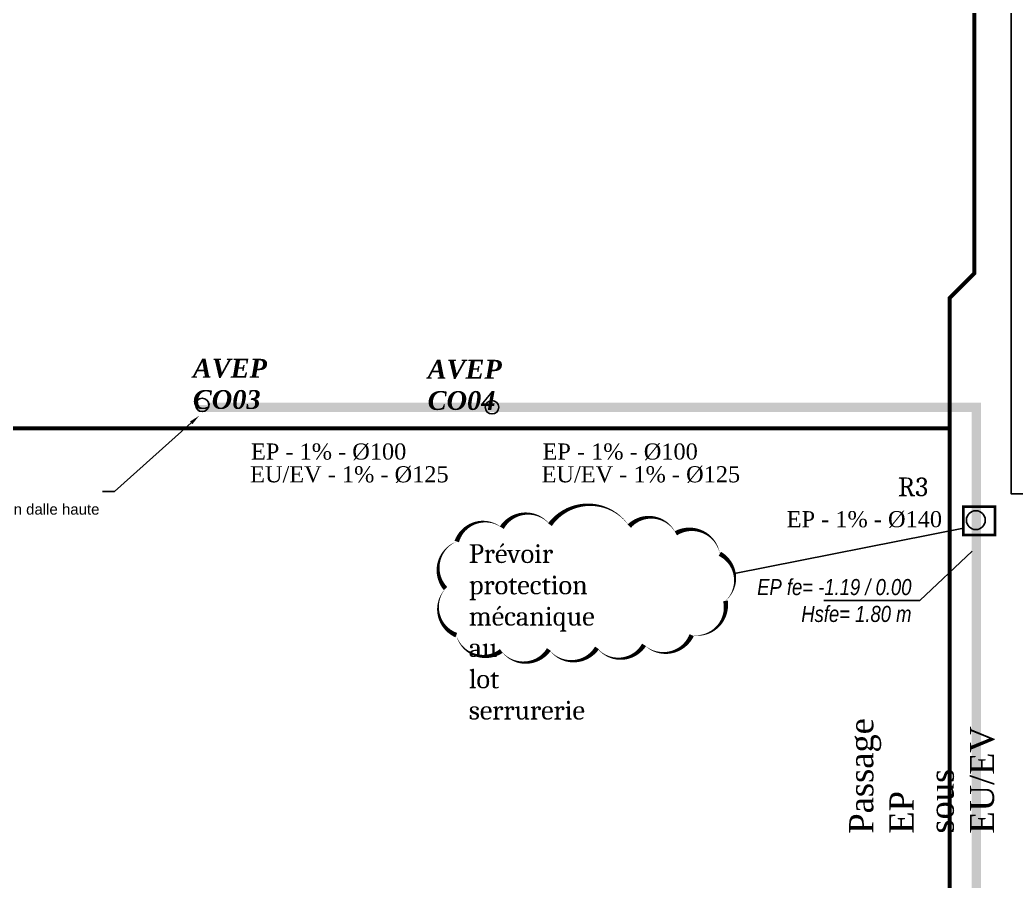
# Model space of a CAD drawing. Extents: x -2795338 to 3769695, y -3516596 to 3048438.
# Drawn here: x 475433 to 482858, y -352053 to -345635 of the extents above; entities that cross this region are included whole.
import ezdxf
from ezdxf import colors
from ezdxf.entities.mleader import LeaderData, LeaderLine
from ezdxf.math import Vec2, Vec3

# ---------------------------------------------------------------- set-up
doc = ezdxf.new("R2010")
doc.units = 0
doc.linetypes.add('prlm_ep', pattern=[2.5, 1.25, -0.25, 0.25, -0.25, 0.25, -0.25])
doc.linetypes.add('prlm_eu', pattern=[2, 1.25, -0.25, 0.25, -0.25])
doc.layers.add('_GAZELEC-RESERVATION', color=1, linetype='Continuous', lineweight=18)
for name, color, linetype in [('prlm-EAU-EP', 141, 'Continuous'), ('prlm-EAU-EPEXT', 145, 'Continuous'), ('prlm-EAU-EUEV', 25, 'Continuous'), ('prlm-MOD', 64, 'Continuous')]:
    doc.layers.add(name, color=color, linetype=linetype)
doc.layers.add('prlm-ZEROPLOT', color=254, linetype='Continuous', plot=False)
doc.styles.add('prlm-eau-ep', font='timesbi.ttf', dxfattribs={"height": 18})
doc.styles.add('prlm-eau-euev', font='pala.ttf', dxfattribs={"height": 18})
doc.styles.add('prlm-mod', font='cambriaz.ttf', dxfattribs={"height": 18})
doc.styles.get("Standard").update_dxf_attribs({"font": 'arial.ttf'})
doc.dimstyles.new('ISO-25', dxfattribs={"dimtxt": 2.5, "dimasz": 2.5, "dimexe": 1.25, "dimexo": 0.625, "dimtad": 1, "dimtxsty": 'Standard', "dimcen": 2.5, "dimadec": 0, "dimazin": 0, "dimtfac": 1, "dimtmove": 0, "dimatfit": 3, "dimfxl": 1, "dimarcsym": 0})

# ---------------------------------------------------------------- blocks, each defined once
blk = doc.blocks.new('xi.ep')
at = {"layer": 'prlm-EAU-EP', "color": 0, "linetype": 'ByBlock', "lineweight": -2}
blk.add_circle((0, 0), 5, dxfattribs=at)
blk = doc.blocks.new('xi.epext')
at = {"layer": 'prlm-EAU-EPEXT', "color": 0, "linetype": 'ByBlock', "lineweight": -2}
blk.add_circle((0, 0), 5, dxfattribs=at)

msp = doc.modelspace()

# ---------------------------------------------------------------- linework, layer by layer
msp.add_circle((487178.691, -234079.124), 3282516.798)
at = {"layer": 'prlm-EAU-EP', "linetype": 'prlm_ep', "ltscale": 20, "const_width": 70, "flags": 128}
for points in [[(476791.45, -348503.681), (476791.381, -348521.623), (482561.709, -348521.623), (482561.709, -349362.974)], [(476721.457, -362216.965), (482561.709, -362216.965), (482561.709, -349362.974)]]:
    msp.add_lwpolyline(points, dxfattribs=at)
at = {"layer": 'prlm-EAU-EUEV', "linetype": 'prlm_eu', "ltscale": 50, "const_width": 30, "flags": 128}
for points in [[(469505.061, -361733.224), (470906.858, -363135.021), (482362.869, -363135.021), (482362.869, -347706.474), (482546.325, -347523.018), (482546.325, -342353.632)], [(470143.262, -349272.105), (472746.952, -349272.105), (473339.951, -348679.106), (482362.869, -348679.106)]]:
    msp.add_lwpolyline(points, dxfattribs=at)
at = {"layer": 'prlm-MOD'}
msp.add_lwpolyline([(479383.222, -349396.168, 0, 35, 0.52056705), (479024.62, -349419.047, 0, 35, 0.52056705), (479024.62, -349419.047, 0, 35, 0.52056705), (478688.908, -349522.001, 0, 35, 0.52056705), (478688.908, -349522.001, 0, 35, 0.52056705), (478604.98, -349872.811, 0, 35, 0.52056705), (478604.98, -349872.811, 0, 35, 0.52056705), (478685.093, -350219.807, 0, 35, 0.52056705), (478685.093, -350219.807, 0, 35, 0.52056705), (479020.805, -350338.014, 0, 35, 0.52056705), (479020.805, -350338.014, 0, 35, 0.52056705), (479375.592, -350326.575, 0, 35, 0.52056705), (479375.592, -350326.575, 0, 35, 0.52056705), (479734.194, -350315.135, 0, 35, 0.52056705), (479734.194, -350315.135, 0, 35, 0.52056705), (480085.166, -350292.256, 0, 35, 0.52056705), (480085.166, -350292.256, 0, 35, 0.52056705), (480439.953, -350219.807, 0, 35, 0.52056705), (480439.953, -350219.807, 0, 35, 0.52056705), (480691.737, -349964.326, 0, 35, 0.52056705), (480691.737, -349964.326, 0, 35, 0.52056705), (480649.773, -349613.517, 0, 35, 0.52056705), (480649.773, -349613.517, 0, 35, 0.52056705), (480321.691, -349460.991, 0, 35, 0.52056705), (480321.691, -349460.991, 0, 35, 0.52056705), (479974.534, -349407.607, 0, 35, 0.52056705), (479974.534, -349407.607, 0, 35, 0.52056705)], format="xyseb", close=True, dxfattribs=at)
at = {"layer": 'prlm-MOD', "const_width": 20}
msp.add_lwpolyline([(482466.002, -349263.488), (482701.589, -349263.488), (482701.589, -349474.043), (482466.002, -349474.043)], close=True, dxfattribs=at)
at = {"layer": 'prlm-MOD'}
msp.add_lwpolyline([(480759.449, -349761.546), (482466.002, -349422.139)], dxfattribs=at)
at = {"layer": 'prlm-ZEROPLOT'}
msp.add_lwpolyline([(476620.603, -340353.922), (482820.805, -340353.923), (482820.806, -333615.48), (497635.404, -333618.448), (497635.455, -349165.559), (482820.804, -349165.531), (482820.805, -342421.989), (476620.704, -342421.988)], close=True, dxfattribs=at)

# ---------------------------------------------------------------- block references
at = {"layer": 'prlm-EAU-EP', "xscale": 10, "yscale": 10, "zscale": 10}
for p in [(476791.45, -348503.681), (478951.638, -348521.623)]:
    msp.add_blockref('xi.ep', p, dxfattribs=at)
at = {"layer": 'prlm-EAU-EP', "ltscale": 25, "xscale": 14, "yscale": 14, "zscale": 14}
msp.add_blockref('xi.ep', (482558.151, -349362.974), dxfattribs=at)
at = {"layer": 'prlm-EAU-EPEXT', "xscale": 10, "yscale": 10, "zscale": 10}
for p in [(476791.45, -348503.681), (478951.638, -348521.623)]:
    msp.add_blockref('xi.epext', p, dxfattribs=at)

# ---------------------------------------------------------------- texts
at = {"layer": 'prlm-EAU-EP', "char_height": 120}
for s, insert, width, attachment_point, style in [('EP - 1% - %%C100', (477154.96, -348791.321), 1466.99872, 1, 'prlm-eau-euev'), ('EP - 1% - %%C100', (479327.838, -348791.321), 1466.99872, 1, 'prlm-eau-euev'), ('EP - 1% - %%C140', (481148.288, -349295.477), 1466.99872, 1, 'prlm-eau-euev'), ('\\pt1.8e+006;{\\fArial Narrow|b0|i1|c0|p34;EP fe= -1.19 / 0.00 Hsfe= 1.80 m}', (482078.432, -349962.513), 1363.17489, 6, 'prlm-eau-ep')]:
    msp.add_mtext(s, dxfattribs=dict(at, insert=insert, width=width, attachment_point=attachment_point, style=style))
at = {"layer": 'prlm-EAU-EP', "linetype": 'prlm_ep', "ltscale": 20, "insert": (481977.322, -349044.452), "char_height": 140, "width": 380.00667, "attachment_point": 1, "style": 'prlm-mod'}
msp.add_mtext('R3', dxfattribs=at)
at = {"layer": 'prlm-EAU-EPEXT', "char_height": 140, "attachment_point": 1, "style": 'prlm-eau-ep'}
for s, insert in [('AVEP CO03', (476721.438, -348160.281)), ('AVEP CO04', (478471.827, -348167.831))]:
    msp.add_mtext_dynamic_manual_height_columns(s, width=153.02069, gutter_width=75, heights=[0], dxfattribs=dict(at, insert=insert))
at = {"layer": 'prlm-EAU-EUEV', "char_height": 120, "width": 1740.12801, "attachment_point": 1, "style": 'prlm-eau-euev'}
for insert in [(477148.383, -348961.043), (479321.261, -348961.043)]:
    msp.add_mtext('EU/EV - 1% - %%C125', dxfattribs=dict(at, insert=insert))
at = {"layer": 'prlm-EAU-EUEV', "ltscale": 25, "insert": (481613.839, -351699.175), "char_height": 180, "attachment_point": 1, "rotation": 90, "style": 'prlm-eau-euev'}
msp.add_mtext_dynamic_manual_height_columns('Passage EP sous EU/EV', width=151.63478, gutter_width=75, heights=[0], dxfattribs=at)
at = {"layer": 'prlm-MOD', "insert": (478778.764, -349542.132), "char_height": 140, "width": 13.26298, "attachment_point": 1, "style": 'prlm-mod'}
msp.add_mtext('Prévoir protection\\Pmécanique au\\Plot serrurerie', dxfattribs=at)

# ---------------------------------------------------------------- leaders
at = {"layer": '_GAZELEC-RESERVATION', "color": 1}
ml = msp.add_multileader_mtext('Standard', dxfattribs=at)
ml.set_content('résa n°73\\P250X250 en dalle haute', color=1)
ml.set_leader_properties()
ml.build(insert=Vec2(0, 0))
ml.multileader.update_dxf_attribs({"has_text_frame": 1, "arrow_head_size": 80, "scale": 20})
ctx = ml.context
ctx.base_point, ctx.scale, ctx.char_height, ctx.arrow_head_size, ctx.landing_gap_size, ctx.plane_origin = Vec3(468419.994, -348035.471), 20, 80, 80, 40, Vec3(461815.422, -347124.711)
notes = []
notes.append((ctx, [(0, (1, 1, 0), (469762.663, -348035.471), (-1, 0), 89.845, [(0, [(469755.682, -348547.877)], 0, [])])]))
ctx.mtext.insert, ctx.mtext.width, ctx.mtext.flow_direction = Vec3(468459.994, -347994.788), 1568.85041, 5
at = {"layer": '_GAZELEC-RESERVATION', "color": 6}
ml = msp.add_multileader_mtext('Standard', dxfattribs=at)
ml.set_content('résa n°76\\P150X150 en dalle haute', color=6)
ml.set_leader_properties()
ml.build(insert=Vec2(0, 0))
ml.multileader.update_dxf_attribs({"has_text_frame": 1, "arrow_head_size": 80, "scale": 20})
ctx = ml.context
ctx.base_point, ctx.scale, ctx.char_height, ctx.arrow_head_size, ctx.landing_gap_size, ctx.plane_origin = Vec3(474804.942, -349148.993), 20, 80, 80, 40, Vec3(468191.475, -348238.233)
notes.append((ctx, [(0, (1, 1, 0), (476138.716, -349148.993), (-1, 0), 89.845, [(0, [(476768.914, -348584.387)], 0, [])])]))
ctx.mtext.insert, ctx.mtext.width, ctx.mtext.flow_direction = Vec3(474844.942, -349108.311), 1568.85041, 5
ml = msp.add_multileader_mtext('Standard', dxfattribs=at)
ml.set_content('résa n°72\\P150X150 en dalle haute', color=6)
ml.set_leader_properties()
ml.build(insert=Vec2(0, 0))
ml.multileader.update_dxf_attribs({"has_text_frame": 1, "arrow_head_size": 80, "scale": 20})
ctx = ml.context
ctx.base_point, ctx.scale, ctx.char_height, ctx.arrow_head_size, ctx.landing_gap_size, ctx.plane_origin = Vec3(465705.572, -349924.441), 20, 80, 80, 40, Vec3(459092.105, -349013.681)
notes.append((ctx, [(0, (1, 1, 0), (467039.346, -349924.441), (-1, 0), 89.845, [(0, [(467669.544, -349359.836)], 0, [])])]))
ctx.mtext.insert, ctx.mtext.width, ctx.mtext.flow_direction = Vec3(465745.572, -349883.759), 1568.85041, 5
ml = msp.add_multileader_mtext('Standard', dxfattribs=at)
ml.set_content('résa n°74\\P150X150 en dalle haute', color=6)
ml.set_leader_properties()
ml.build(insert=Vec2(0, 0))
ml.multileader.update_dxf_attribs({"has_text_frame": 1, "arrow_head_size": 80, "scale": 20})
ctx = ml.context
ctx.base_point, ctx.scale, ctx.char_height, ctx.arrow_head_size, ctx.landing_gap_size, ctx.plane_origin = Vec3(468212.385, -349863.708), 20, 80, 80, 40, Vec3(461598.918, -348952.948)
notes.append((ctx, [(0, (1, 1, 0), (469546.159, -349863.708), (-1, 0), 89.845, [(0, [(470176.357, -349299.102)], 0, [])])]))
ctx.mtext.insert, ctx.mtext.width, ctx.mtext.flow_direction = Vec3(468252.385, -349823.026), 1568.85041, 5
ml = msp.add_multileader_mtext('Standard', dxfattribs=at)
ml.set_content('résa n°75\\P150X150 en dalle haute', color=6)
ml.set_leader_properties()
ml.build(insert=Vec2(0, 0))
ml.multileader.update_dxf_attribs({"has_text_frame": 1, "arrow_head_size": 80, "scale": 20})
ctx = ml.context
ctx.base_point, ctx.scale, ctx.char_height, ctx.arrow_head_size, ctx.landing_gap_size, ctx.plane_origin = Vec3(468487.141, -350228.577), 20, 80, 80, 40, Vec3(461873.674, -349317.817)
notes.append((ctx, [(0, (1, 1, 0), (469820.915, -350228.577), (-1, 0), 89.845, [(0, [(470451.113, -349663.972)], 0, [])])]))
ctx.mtext.insert, ctx.mtext.width, ctx.mtext.flow_direction = Vec3(468527.141, -350187.895), 1568.85041, 5
ml = msp.add_multileader_mtext('Standard', dxfattribs=at)
ml.set_content('résa n°71\\P150X150 en dalle haute', color=6)
ml.set_leader_properties()
ml.build(insert=Vec2(0, 0))
ml.multileader.update_dxf_attribs({"has_text_frame": 1, "arrow_head_size": 80, "scale": 20})
ctx = ml.context
ctx.base_point, ctx.scale, ctx.char_height, ctx.arrow_head_size, ctx.landing_gap_size, ctx.plane_origin = Vec3(463421.859, -350261.184), 20, 80, 80, 40, Vec3(456808.392, -349350.424)
notes.append((ctx, [(0, (1, 1, 0), (464755.633, -350261.184), (-1, 0), 89.845, [(0, [(465385.831, -349696.578)], 0, [])])]))
ctx.mtext.insert, ctx.mtext.width, ctx.mtext.flow_direction = Vec3(463461.859, -350220.501), 1568.85041, 5
at = {"layer": 'prlm-EAU-EP'}
msp.add_leader([(482529.589, -349593.758), (482141.193, -349962.513), (481426.212, -349962.513)], dimstyle='ISO-25', override={"dimasz": 10, "dimtad": 0}, dxfattribs=at)
for ctx, leaders in notes:
    for number, flags, end, landing, length, lines in leaders:
        leader = LeaderData()
        leader.index, (leader.has_last_leader_line, leader.has_dogleg_vector, leader.attachment_direction) = number, flags
        leader.last_leader_point, leader.dogleg_vector, leader.dogleg_length = Vec3(end), Vec3(landing), length
        for number, points, colour, breaks in lines:
            line = LeaderLine()
            line.index, line.vertices, line.color, line.breaks = number, Vec3.list(points), colors.encode_raw_color(colour), breaks
            leader.lines.append(line)
        ctx.leaders.append(leader)

doc.saveas('drawing.dxf')
